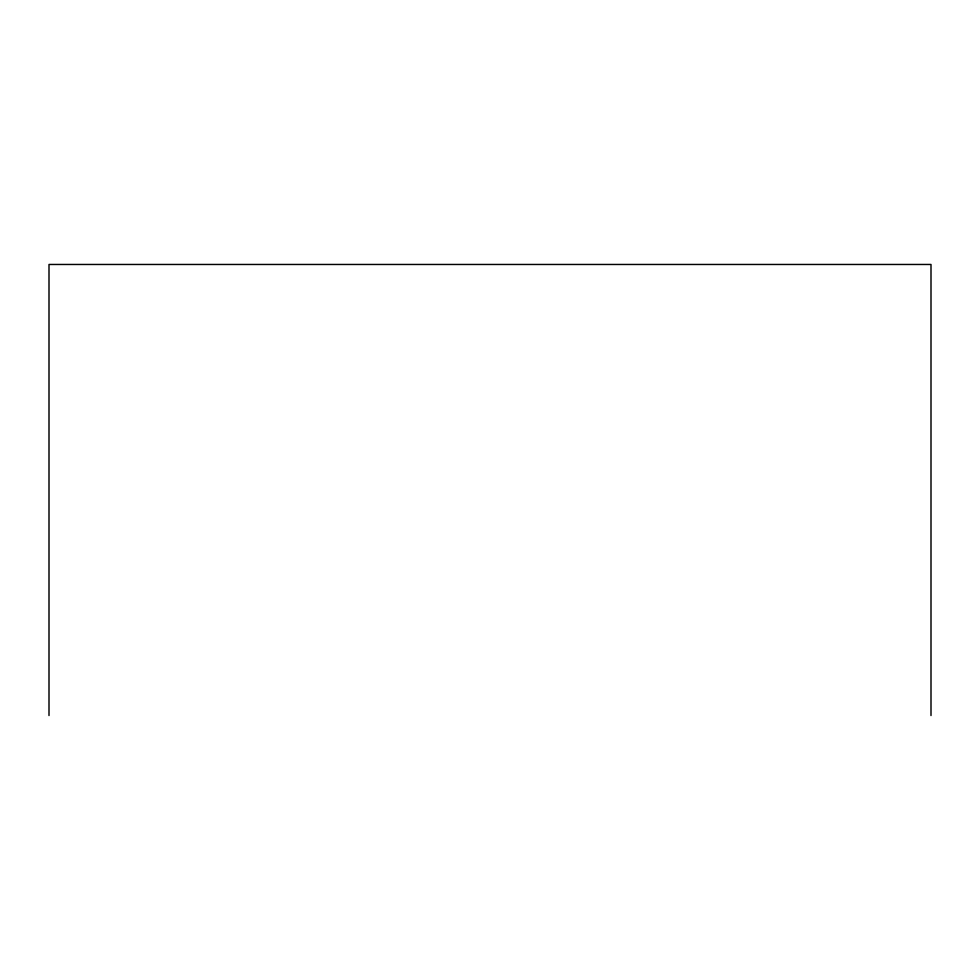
<?xml version="1.0" encoding="UTF-8"?>
<svg xmlns="http://www.w3.org/2000/svg" width="980" height="980" viewBox="0 0 980 980"><rect width="100%" height="100%" fill="white"/><g stroke="black" fill="none" stroke-linecap="round" stroke-linejoin="round"><path stroke-width="1.47" d="M931 715.535L931 264.465L49 264.465L49 715.535"/></g></svg>
